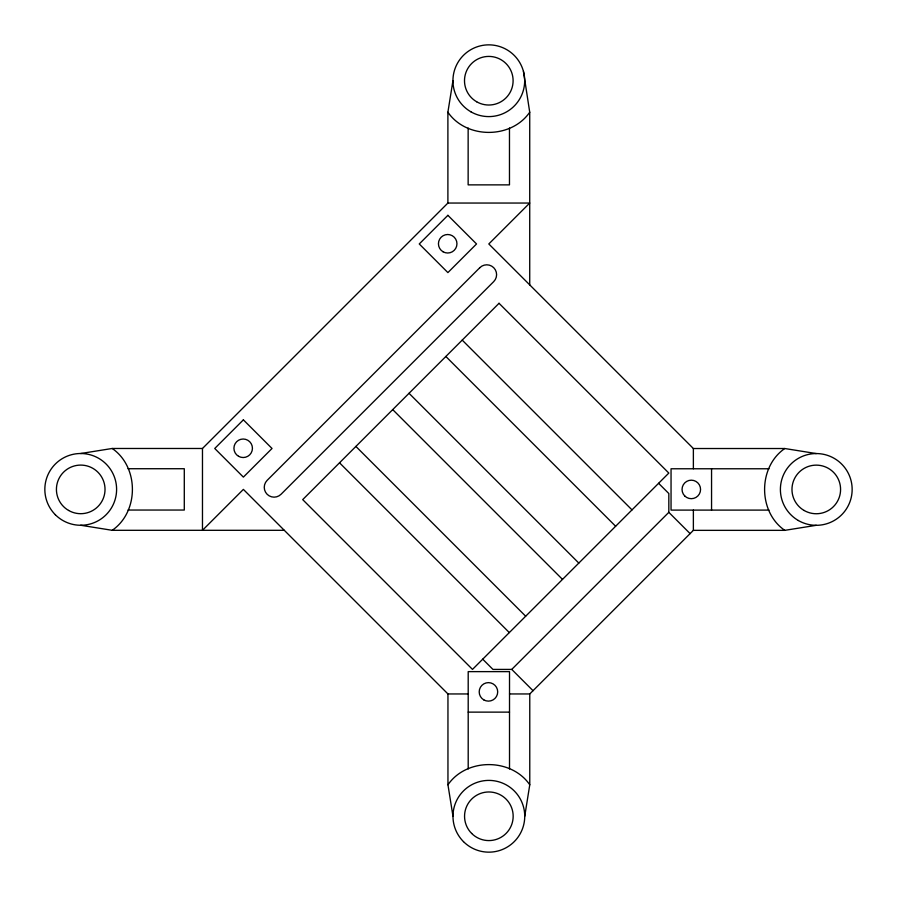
<?xml version="1.0" encoding="UTF-8"?>
<svg xmlns="http://www.w3.org/2000/svg" width="897" height="897" viewBox="0 0 897 897"><rect width="100%" height="100%" fill="white"/><g stroke="black" fill="none" stroke-linecap="round" stroke-linejoin="round"><path stroke-width="1.35" d="M80.719 453.512L112.215 448.478L202.475 448.478L447.895 203.047L447.895 112.215L452.94 80.719M524.734 816.281L529.768 784.785L529.768 693.953L693.37 530.351L784.785 530.351L816.281 525.306M523.456 71.435L529.723 112.215C511.223 139.125 466.395 139.125 447.895 112.215M452.985 816.281L447.951 784.785C466.44 757.875 511.279 757.875 529.768 784.785M482.721 659.172L492.946 669.409L511.75 669.409L668.826 512.322L668.826 493.529L658.6 483.304M80.719 525.261L112.215 530.306C139.125 511.806 139.125 466.978 112.215 448.478M816.281 453.568L784.785 448.522C757.875 467.023 757.875 511.851 784.785 530.351M447.895 203.047L529.723 203.047L488.809 243.962L693.37 448.522L784.785 448.522M128.047 468.727L184.289 468.727L184.289 510.045L128.047 510.045M768.953 468.772L671.046 468.772L671.046 510.101L768.953 510.101M112.215 530.306L284.293 530.306M202.475 448.478L202.475 530.306L243.379 489.392L447.951 693.953L468.2 693.953M509.518 693.953L529.768 693.953M468.2 712.128L509.518 712.128M668.826 512.322L690.107 533.614M462.213 340.109L632.004 509.888M445.854 356.468L615.634 526.259M409.032 393.29L578.823 563.081M392.718 409.604L562.497 579.395M355.896 446.426L525.676 616.217M339.526 462.796L509.317 632.587M511.75 669.409L533.031 690.69M711.556 468.772L711.556 510.101M693.37 448.522L693.37 468.772M693.37 510.101L693.37 530.351M529.723 112.215L529.723 284.876M509.474 128.047L509.474 184.872L468.144 184.872L468.144 128.047M509.518 768.953L509.518 671.629L468.2 671.629L468.2 768.953M447.951 693.953L447.951 784.785M243.379 419.841L214.742 448.478L243.379 477.114L272.026 448.478L243.379 419.841M447.895 215.325L419.258 243.962L447.895 272.598L476.531 243.962L447.895 215.325M479.805 267.687L267.127 480.377A9.833 9.833 0 0 0 267.127 494.281A9.833 9.833 0 0 0 281.03 494.281L493.72 281.602A9.833 9.833 0 0 0 493.72 267.687A9.833 9.833 0 0 0 479.805 267.687M499.035 303.287L302.704 499.618L472.495 669.409L668.826 473.067L499.035 303.287M684.759 495.985A9.262 9.262 0 0 0 700.243 491.836A9.262 9.262 0 0 0 688.907 480.489A9.262 9.262 0 0 0 684.759 495.985M238.546 456.293A9.262 9.262 0 0 0 252.438 448.276A9.262 9.262 0 0 0 238.546 440.259A9.262 9.262 0 0 0 238.546 456.293M483.819 699.895A9.262 9.262 0 0 0 497.7 691.879A9.262 9.262 0 0 0 483.819 683.862A9.262 9.262 0 0 0 483.819 699.895M443.062 251.777A9.262 9.262 0 0 0 456.954 243.76A9.262 9.262 0 0 0 443.062 235.743A9.262 9.262 0 0 0 443.062 251.777M476.655 101.765A24.297 24.297 0 0 0 513.106 80.719A24.297 24.297 0 0 0 476.655 59.673A24.297 24.297 0 0 0 476.655 101.765M470.869 111.789A35.869 35.869 0 0 0 524.678 80.719A35.869 35.869 0 0 0 470.869 49.66A35.869 35.869 0 0 0 470.869 111.789M68.576 510.438A24.297 24.297 0 0 0 105.027 489.392A24.297 24.297 0 0 0 68.576 468.346A24.297 24.297 0 0 0 68.576 510.438M55.356 514.755A35.869 35.869 0 0 0 115.377 498.676A35.869 35.869 0 0 0 71.435 454.734A35.869 35.869 0 0 0 55.356 514.755M804.127 510.483A24.297 24.297 0 0 0 840.579 489.437A24.297 24.297 0 0 0 804.127 468.391A24.297 24.297 0 0 0 804.127 510.483M798.341 520.507A35.869 35.869 0 0 0 852.15 489.437A35.869 35.869 0 0 0 798.341 458.367A35.869 35.869 0 0 0 798.341 520.507M471.676 833.459A24.297 24.297 0 0 0 512.333 822.571A24.297 24.297 0 0 0 482.564 792.802A24.297 24.297 0 0 0 471.676 833.459M463.491 841.644A35.869 35.869 0 0 0 523.512 825.565A35.869 35.869 0 0 0 479.57 781.623A35.869 35.869 0 0 0 463.491 841.644"/></g></svg>
